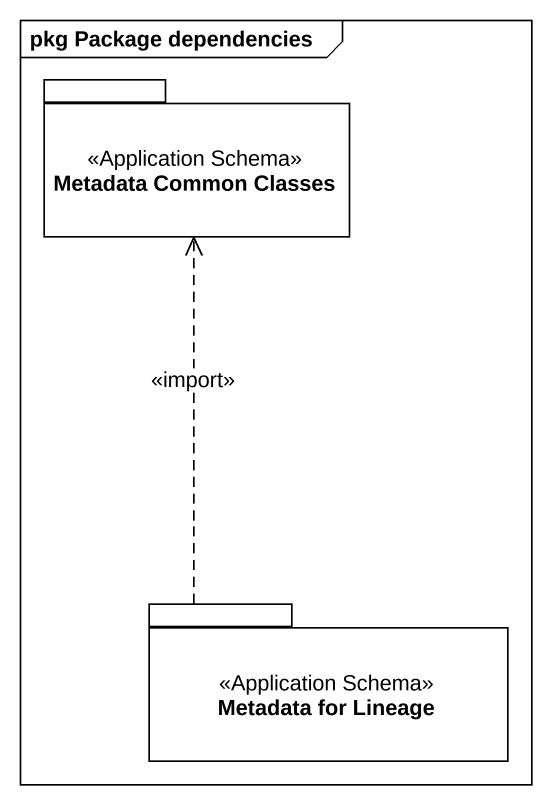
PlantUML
@startuml
mainframe pkg Package dependencies
package "Metadata Common Classes" as Metadata_Common_Classes <<Application Schema>> {
}
package "Metadata for Lineage" as Metadata_for_Lineage <<Application Schema>> {
}
Metadata_for_Lineage .up.> Metadata_Common_Classes : <<import>>
@enduml
